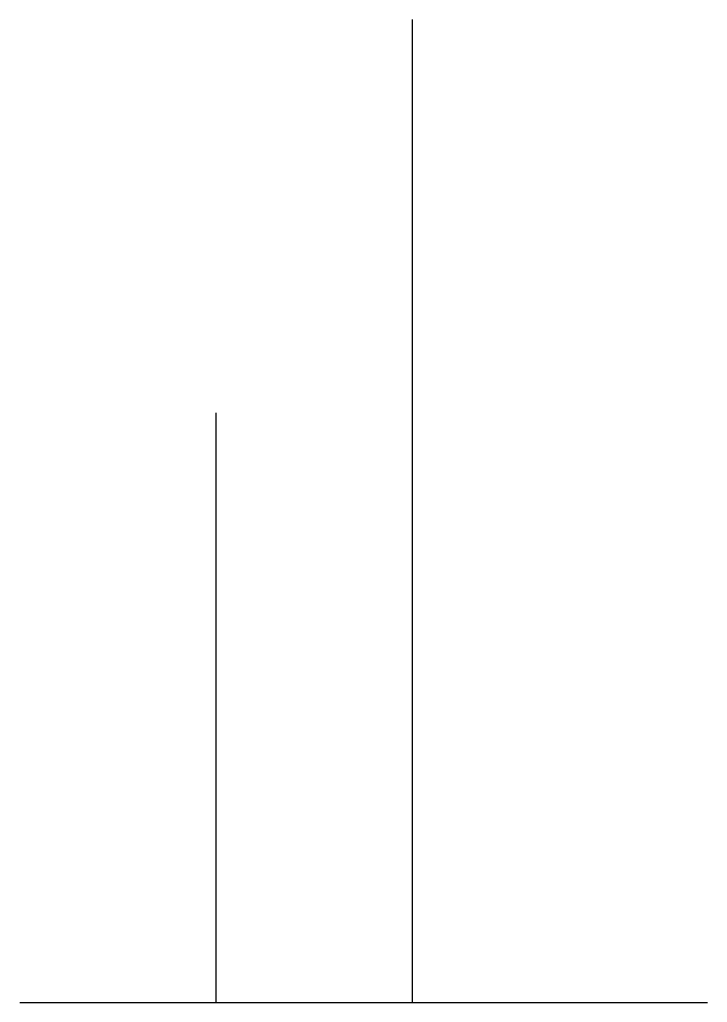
# Model space of a CAD drawing. Extents: x 2094.7 to 2108.7, y 1390 to 1410.
import ezdxf

# ---------------------------------------------------------------- set-up
doc = ezdxf.new("R2010")
doc.units = 0
doc.layers.get('0').update_dxf_attribs({"linetype": 'CONTINUOUS'})

msp = doc.modelspace()

# ---------------------------------------------------------------- linework, layer by layer
for p, q in [((2102.722, 1389.987), (2102.722, 1409.987)), ((2098.722, 1389.987), (2098.722, 1401.987))]:
    msp.add_line(p, q)
msp.add_lwpolyline([(2094.722, 1389.987), (2098.722, 1389.987), (2102.722, 1389.987), (2108.722, 1389.987)])

doc.saveas('drawing.dxf')
